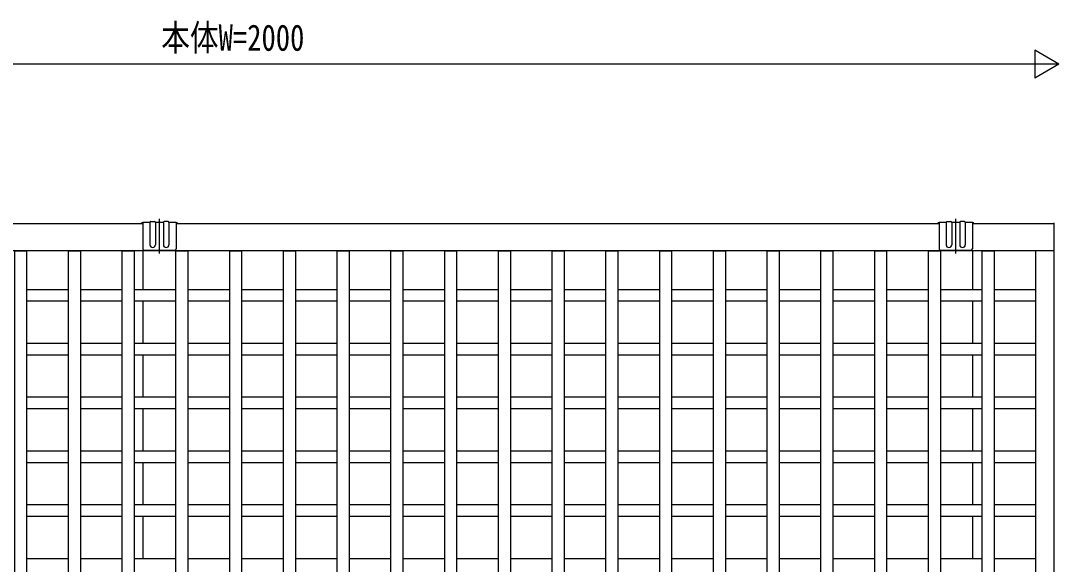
# Model space of a CAD drawing. Units: millimetres, scale not verified. Extents: x -4205 to 4205, y -2970 to 2970.
# Drawn here: x 1231 to 2529, y -758 to -76 of the extents above; entities that cross this region are included whole.
import ezdxf
from ezdxf.enums import TextEntityAlignment as Align

# ---------------------------------------------------------------- set-up
doc = ezdxf.new("R2010")
doc.units = ezdxf.units.MM
doc.header["$LTSCALE"] = 16
doc.layers.add('0-4_YKK_A1', color=4, linetype='Continuous')
doc.layers.add('0-5_YKK_D', color=6, linetype='Continuous')
doc.styles.add('ＭＳ ゴシック', font='')
doc.styles.get('ＭＳ ゴシック').set_extended_font_data('MS Gothic')

msp = doc.modelspace()

# ---------------------------------------------------------------- linework, layer by layer
at = {"layer": '0-4_YKK_A1'}
for p, q in [((539, -330.78), (1384, -330.78)), ((1393, -329.28), (1384, -329.28)), ((1384, -329.28), (1384, -362.29)), ((1393, -329.28), (1393, -357.29)), ((1394, -328.28), (1399, -328.28)), ((1410, -329.28), (1400, -329.28)), ((1400, -329.28), (1400, -357.29)), ((1405, -368.36), (1405, -324.58)), ((1410, -329.28), (1410, -357.29)), ((1416, -328.28), (1411, -328.28)), ((1426, -329.28), (1417, -329.28)), ((1417, -329.28), (1417, -357.29)), ((1426, -329.28), (1426, -362.29)), ((1426, -330.78), (2384, -330.78)), ((2393, -329.28), (2384, -329.28)), ((2384, -329.28), (2384, -362.29)), ((2393, -329.28), (2393, -357.29)), ((2394, -328.28), (2399, -328.28)), ((2410, -329.28), (2400, -329.28)), ((2400, -329.28), (2400, -357.29)), ((2405, -368.36), (2405, -324.58)), ((2410, -329.28), (2410, -357.29)), ((2416, -328.28), (2411, -328.28)), ((2426, -329.28), (2417, -329.28)), ((2417, -329.28), (2417, -357.29)), ((2426, -329.28), (2426, -362.29)), ((2426, -330.78), (2528.5, -330.78)), ((2528.5, -364.78), (539, -364.78)), ((1384, -364.78), (1384, -413.28)), ((1386, -364.29), (1404.29, -364.29)), ((1405.71, -364.29), (1424, -364.29)), ((2386, -364.29), (2404.29, -364.29)), ((2405.71, -364.29), (2424, -364.29)), ((2426, -364.78), (2426, -413.28)), ((2505, -364.78), (2505, -1016.78)), ((2528, -364.78), (2528, -1016.78)), ((1238.25, -413.28), (1290.75, -413.28)), ((1305.75, -413.28), (1358.25, -413.28)), ((1373.25, -413.28), (1425.75, -413.28)), ((1440.75, -413.28), (1493.25, -413.28)), ((1508.25, -413.28), (1560.75, -413.28)), ((1575.75, -413.28), (1628.25, -413.28)), ((1643.25, -413.28), (1695.75, -413.28)), ((1710.75, -413.28), (1763.25, -413.28)), ((1778.25, -413.28), (1830.75, -413.28)), ((1845.75, -413.28), (1898.25, -413.28)), ((1913.25, -413.28), (1965.75, -413.28)), ((1980.75, -413.28), (2033.25, -413.28)), ((2048.25, -413.28), (2100.75, -413.28)), ((2115.75, -413.28), (2168.25, -413.28)), ((2183.25, -413.28), (2235.75, -413.28)), ((2250.75, -413.28), (2303.25, -413.28)), ((2318.25, -413.28), (2370.75, -413.28)), ((2385.75, -413.28), (2438.25, -413.28)), ((2453.25, -413.28), (2505, -413.28)), ((1290.75, -428.28), (1238.25, -428.28)), ((1358.25, -428.28), (1305.75, -428.28)), ((1425.75, -428.28), (1373.25, -428.28)), ((1384, -428.28), (1384, -480.78)), ((1493.25, -428.28), (1440.75, -428.28)), ((1560.75, -428.28), (1508.25, -428.28)), ((1628.25, -428.28), (1575.75, -428.28)), ((1695.75, -428.28), (1643.25, -428.28)), ((1763.25, -428.28), (1710.75, -428.28)), ((1830.75, -428.28), (1778.25, -428.28)), ((1898.25, -428.28), (1845.75, -428.28)), ((1965.75, -428.28), (1913.25, -428.28)), ((2033.25, -428.28), (1980.75, -428.28)), ((2100.75, -428.28), (2048.25, -428.28)), ((2168.25, -428.28), (2115.75, -428.28)), ((2235.75, -428.28), (2183.25, -428.28)), ((2303.25, -428.28), (2250.75, -428.28)), ((2370.75, -428.28), (2318.25, -428.28)), ((2438.25, -428.28), (2385.75, -428.28)), ((2426, -428.28), (2426, -480.78)), ((2505, -428.28), (2453.25, -428.28)), ((1238.25, -480.78), (1290.75, -480.78)), ((1305.75, -480.78), (1358.25, -480.78)), ((1373.25, -480.78), (1425.75, -480.78)), ((1440.75, -480.78), (1493.25, -480.78)), ((1508.25, -480.78), (1560.75, -480.78)), ((1575.75, -480.78), (1628.25, -480.78)), ((1643.25, -480.78), (1695.75, -480.78)), ((1710.75, -480.78), (1763.25, -480.78)), ((1778.25, -480.78), (1830.75, -480.78)), ((1845.75, -480.78), (1898.25, -480.78)), ((1913.25, -480.78), (1965.75, -480.78)), ((1980.75, -480.78), (2033.25, -480.78)), ((2048.25, -480.78), (2100.75, -480.78)), ((2115.75, -480.78), (2168.25, -480.78)), ((2183.25, -480.78), (2235.75, -480.78)), ((2250.75, -480.78), (2303.25, -480.78)), ((2318.25, -480.78), (2370.75, -480.78)), ((2385.75, -480.78), (2438.25, -480.78)), ((2453.25, -480.78), (2505, -480.78)), ((1290.75, -495.78), (1238.25, -495.78)), ((1358.25, -495.78), (1305.75, -495.78)), ((1425.75, -495.78), (1373.25, -495.78)), ((1384, -495.78), (1384, -548.28)), ((1493.25, -495.78), (1440.75, -495.78)), ((1560.75, -495.78), (1508.25, -495.78)), ((1628.25, -495.78), (1575.75, -495.78)), ((1695.75, -495.78), (1643.25, -495.78)), ((1763.25, -495.78), (1710.75, -495.78)), ((1830.75, -495.78), (1778.25, -495.78)), ((1898.25, -495.78), (1845.75, -495.78)), ((1965.75, -495.78), (1913.25, -495.78)), ((2033.25, -495.78), (1980.75, -495.78)), ((2100.75, -495.78), (2048.25, -495.78)), ((2168.25, -495.78), (2115.75, -495.78)), ((2235.75, -495.78), (2183.25, -495.78)), ((2303.25, -495.78), (2250.75, -495.78)), ((2370.75, -495.78), (2318.25, -495.78)), ((2438.25, -495.78), (2385.75, -495.78)), ((2426, -495.78), (2426, -548.28)), ((2505, -495.78), (2453.25, -495.78)), ((1238.25, -548.28), (1290.75, -548.28)), ((1305.75, -548.28), (1358.25, -548.28)), ((1373.25, -548.28), (1425.75, -548.28)), ((1440.75, -548.28), (1493.25, -548.28)), ((1508.25, -548.28), (1560.75, -548.28)), ((1575.75, -548.28), (1628.25, -548.28)), ((1643.25, -548.28), (1695.75, -548.28)), ((1710.75, -548.28), (1763.25, -548.28)), ((1778.25, -548.28), (1830.75, -548.28)), ((1845.75, -548.28), (1898.25, -548.28)), ((1913.25, -548.28), (1965.75, -548.28)), ((1980.75, -548.28), (2033.25, -548.28)), ((2048.25, -548.28), (2100.75, -548.28)), ((2115.75, -548.28), (2168.25, -548.28)), ((2183.25, -548.28), (2235.75, -548.28)), ((2250.75, -548.28), (2303.25, -548.28)), ((2318.25, -548.28), (2370.75, -548.28)), ((2385.75, -548.28), (2438.25, -548.28)), ((2453.25, -548.28), (2505, -548.28)), ((1290.75, -563.28), (1238.25, -563.28)), ((1358.25, -563.28), (1305.75, -563.28)), ((1425.75, -563.28), (1373.25, -563.28)), ((1384, -563.28), (1384, -615.78)), ((1493.25, -563.28), (1440.75, -563.28)), ((1560.75, -563.28), (1508.25, -563.28)), ((1628.25, -563.28), (1575.75, -563.28)), ((1695.75, -563.28), (1643.25, -563.28)), ((1763.25, -563.28), (1710.75, -563.28)), ((1830.75, -563.28), (1778.25, -563.28)), ((1898.25, -563.28), (1845.75, -563.28)), ((1965.75, -563.28), (1913.25, -563.28)), ((2033.25, -563.28), (1980.75, -563.28)), ((2100.75, -563.28), (2048.25, -563.28)), ((2168.25, -563.28), (2115.75, -563.28)), ((2235.75, -563.28), (2183.25, -563.28)), ((2303.25, -563.28), (2250.75, -563.28)), ((2370.75, -563.28), (2318.25, -563.28)), ((2438.25, -563.28), (2385.75, -563.28)), ((2426, -563.28), (2426, -615.78)), ((2505, -563.28), (2453.25, -563.28)), ((1238.25, -615.78), (1290.75, -615.78)), ((1305.75, -615.78), (1358.25, -615.78)), ((1373.25, -615.78), (1425.75, -615.78)), ((1440.75, -615.78), (1493.25, -615.78)), ((1508.25, -615.78), (1560.75, -615.78)), ((1575.75, -615.78), (1628.25, -615.78)), ((1643.25, -615.78), (1695.75, -615.78)), ((1710.75, -615.78), (1763.25, -615.78)), ((1778.25, -615.78), (1830.75, -615.78)), ((1845.75, -615.78), (1898.25, -615.78)), ((1913.25, -615.78), (1965.75, -615.78)), ((1980.75, -615.78), (2033.25, -615.78)), ((2048.25, -615.78), (2100.75, -615.78)), ((2115.75, -615.78), (2168.25, -615.78)), ((2183.25, -615.78), (2235.75, -615.78)), ((2250.75, -615.78), (2303.25, -615.78)), ((2318.25, -615.78), (2370.75, -615.78)), ((2385.75, -615.78), (2438.25, -615.78)), ((2453.25, -615.78), (2505, -615.78)), ((1290.75, -630.78), (1238.25, -630.78)), ((1358.25, -630.78), (1305.75, -630.78)), ((1425.75, -630.78), (1373.25, -630.78)), ((1384, -630.78), (1384, -683.28)), ((1493.25, -630.78), (1440.75, -630.78)), ((1560.75, -630.78), (1508.25, -630.78)), ((1628.25, -630.78), (1575.75, -630.78)), ((1695.75, -630.78), (1643.25, -630.78)), ((1763.25, -630.78), (1710.75, -630.78)), ((1830.75, -630.78), (1778.25, -630.78)), ((1898.25, -630.78), (1845.75, -630.78)), ((1965.75, -630.78), (1913.25, -630.78)), ((2033.25, -630.78), (1980.75, -630.78)), ((2100.75, -630.78), (2048.25, -630.78)), ((2168.25, -630.78), (2115.75, -630.78)), ((2235.75, -630.78), (2183.25, -630.78)), ((2303.25, -630.78), (2250.75, -630.78)), ((2370.75, -630.78), (2318.25, -630.78)), ((2438.25, -630.78), (2385.75, -630.78)), ((2426, -630.78), (2426, -683.28)), ((2505, -630.78), (2453.25, -630.78)), ((1238.25, -683.28), (1290.75, -683.28)), ((1305.75, -683.28), (1358.25, -683.28)), ((1373.25, -683.28), (1425.75, -683.28)), ((1440.75, -683.28), (1493.25, -683.28)), ((1508.25, -683.28), (1560.75, -683.28)), ((1575.75, -683.28), (1628.25, -683.28)), ((1643.25, -683.28), (1695.75, -683.28)), ((1710.75, -683.28), (1763.25, -683.28)), ((1778.25, -683.28), (1830.75, -683.28)), ((1845.75, -683.28), (1898.25, -683.28)), ((1913.25, -683.28), (1965.75, -683.28)), ((1980.75, -683.28), (2033.25, -683.28)), ((2048.25, -683.28), (2100.75, -683.28)), ((2115.75, -683.28), (2168.25, -683.28)), ((2183.25, -683.28), (2235.75, -683.28)), ((2250.75, -683.28), (2303.25, -683.28)), ((2318.25, -683.28), (2370.75, -683.28)), ((2385.75, -683.28), (2438.25, -683.28)), ((2453.25, -683.28), (2505, -683.28)), ((1290.75, -698.28), (1238.25, -698.28)), ((1358.25, -698.28), (1305.75, -698.28)), ((1425.75, -698.28), (1373.25, -698.28)), ((1384, -698.28), (1384, -750.78)), ((1493.25, -698.28), (1440.75, -698.28)), ((1560.75, -698.28), (1508.25, -698.28)), ((1628.25, -698.28), (1575.75, -698.28)), ((1695.75, -698.28), (1643.25, -698.28)), ((1763.25, -698.28), (1710.75, -698.28)), ((1830.75, -698.28), (1778.25, -698.28)), ((1898.25, -698.28), (1845.75, -698.28)), ((1965.75, -698.28), (1913.25, -698.28)), ((2033.25, -698.28), (1980.75, -698.28)), ((2100.75, -698.28), (2048.25, -698.28)), ((2168.25, -698.28), (2115.75, -698.28)), ((2235.75, -698.28), (2183.25, -698.28)), ((2303.25, -698.28), (2250.75, -698.28)), ((2370.75, -698.28), (2318.25, -698.28)), ((2438.25, -698.28), (2385.75, -698.28)), ((2426, -698.28), (2426, -750.78)), ((2505, -698.28), (2453.25, -698.28)), ((1238.25, -750.78), (1290.75, -750.78)), ((1305.75, -750.78), (1358.25, -750.78)), ((1373.25, -750.78), (1425.75, -750.78)), ((1440.75, -750.78), (1493.25, -750.78)), ((1508.25, -750.78), (1560.75, -750.78)), ((1575.75, -750.78), (1628.25, -750.78)), ((1643.25, -750.78), (1695.75, -750.78)), ((1710.75, -750.78), (1763.25, -750.78)), ((1778.25, -750.78), (1830.75, -750.78)), ((1845.75, -750.78), (1898.25, -750.78)), ((1913.25, -750.78), (1965.75, -750.78)), ((1980.75, -750.78), (2033.25, -750.78)), ((2048.25, -750.78), (2100.75, -750.78)), ((2115.75, -750.78), (2168.25, -750.78)), ((2183.25, -750.78), (2235.75, -750.78)), ((2250.75, -750.78), (2303.25, -750.78)), ((2318.25, -750.78), (2370.75, -750.78)), ((2385.75, -750.78), (2438.25, -750.78)), ((2453.25, -750.78), (2505, -750.78))]:
    msp.add_line(p, q, dxfattribs=at)
msp.add_lwpolyline([(2528.5, -364.76), (2528.5, -364.08), (2528.5, -330.58), (2528.5, -329.9)], dxfattribs=at)
for points in [[(1238.25, -1016.81), (1223.25, -1016.81), (1223.25, -364.81), (1238.25, -364.81)], [(1305.75, -1016.81), (1290.75, -1016.81), (1290.75, -364.81), (1305.75, -364.81)], [(1373.25, -1016.81), (1358.25, -1016.81), (1358.25, -364.81), (1373.25, -364.81)], [(1440.75, -1016.81), (1425.75, -1016.81), (1425.75, -364.81), (1440.75, -364.81)], [(1508.25, -1016.81), (1493.25, -1016.81), (1493.25, -364.81), (1508.25, -364.81)], [(1575.75, -1016.81), (1560.75, -1016.81), (1560.75, -364.81), (1575.75, -364.81)], [(1643.25, -1016.81), (1628.25, -1016.81), (1628.25, -364.81), (1643.25, -364.81)], [(1710.75, -1016.81), (1695.75, -1016.81), (1695.75, -364.81), (1710.75, -364.81)], [(1778.25, -1016.81), (1763.25, -1016.81), (1763.25, -364.81), (1778.25, -364.81)], [(1845.75, -1016.81), (1830.75, -1016.81), (1830.75, -364.81), (1845.75, -364.81)], [(1913.25, -1016.81), (1898.25, -1016.81), (1898.25, -364.81), (1913.25, -364.81)], [(1980.75, -1016.81), (1965.75, -1016.81), (1965.75, -364.81), (1980.75, -364.81)], [(2048.25, -1016.81), (2033.25, -1016.81), (2033.25, -364.81), (2048.25, -364.81)], [(2115.75, -1016.81), (2100.75, -1016.81), (2100.75, -364.81), (2115.75, -364.81)], [(2183.25, -1016.81), (2168.25, -1016.81), (2168.25, -364.81), (2183.25, -364.81)], [(2250.75, -1016.81), (2235.75, -1016.81), (2235.75, -364.81), (2250.75, -364.81)], [(2318.25, -1016.81), (2303.25, -1016.81), (2303.25, -364.81), (2318.25, -364.81)], [(2385.75, -1016.81), (2370.75, -1016.81), (2370.75, -364.81), (2385.75, -364.81)], [(2453.25, -1016.81), (2438.25, -1016.81), (2438.25, -364.81), (2453.25, -364.81)]]:
    msp.add_lwpolyline(points, close=True, dxfattribs=at)
for centre, radius, start, end in [((1384, -331.28), 2, 90, 165.52249), ((1394, -329.28), 1, 90, 180), ((1399, -329.28), 1, 0, 90), ((1411, -329.28), 1, 90, 180), ((1416, -329.28), 1, 0, 90), ((1426, -331.28), 2, 14.47751, 90), ((2384, -331.28), 2, 90, 165.52249), ((2394, -329.28), 1, 90, 180), ((2399, -329.28), 1, 0, 90), ((2411, -329.28), 1, 90, 180), ((2416, -329.28), 1, 0, 90), ((2426, -331.28), 2, 14.47751, 90), ((2528.8, -329.9), 0.3, 86.5, 180), ((1386, -362.29), 2, 180, 270), ((1396.5, -357.29), 3.5, 180, 0), ((1413.5, -357.29), 3.5, 180, 0), ((1424, -362.29), 2, 270, 0), ((2386, -362.29), 2, 180, 270), ((2396.5, -357.29), 3.5, 180, 0), ((2413.5, -357.29), 3.5, 180, 0), ((2424, -362.29), 2, 270, 0), ((1405, -364.99), 1, 44.427, 135.573), ((2405, -364.99), 1, 44.427, 135.573), ((2528.8, -364.76), 0.3, 180, 273.5)]:
    msp.add_arc(centre, radius, start, end, dxfattribs=at)
at = {"layer": '0-5_YKK_D'}
for p, q in [((2534.5, -130.78), (2504.19, -113.28)), ((2504.19, -113.28), (2504.19, -148.28)), ((2499.5, -130.78), (569.5, -130.78)), ((2534.5, -130.78), (2473.88, -130.78)), ((2534.5, -130.78), (2504.19, -148.28))]:
    msp.add_line(p, q, dxfattribs=at)

# ---------------------------------------------------------------- texts
at = {"layer": '0-5_YKK_D', "style": 'ＭＳ ゴシック', "width": 0.8}
msp.add_text('本体W=2000', height=32.99, dxfattribs=at).set_placement((1407.3, -123.78), align=Align.BOTTOM_LEFT)

doc.saveas('drawing.dxf')
